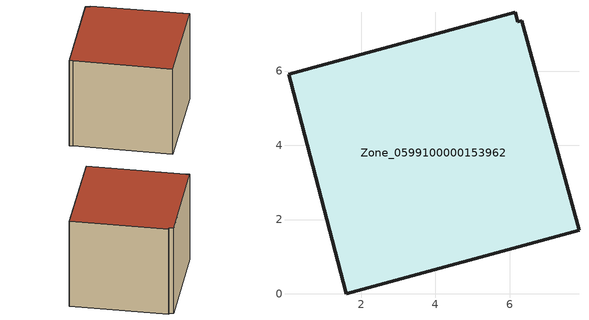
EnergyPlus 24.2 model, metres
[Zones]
Zone_0599100000153962
 floor ground (C_G): 0.1,5.71 0.04,5.91 6.15,7.59 6.22,7.33 6.33,7.35 7.87,1.71 1.6,0 z0
 wall outside (C_F): 6.15,7.59 0.04,5.91 0.1,5.71 1.6,0 7.87,1.71 6.33,7.35 6.22,7.33 6.15,7.59 z0:5.71
 roof outside (C_R): 0.04,5.91 0.1,5.71 1.6,0 7.87,1.71 6.33,7.35 6.22,7.33 6.15,7.59 z5.71
[BUILDING]
Pand.0599100000153962: North Axis=0; Terrain=City; Loads Convergence Tolerance Value=0.04; Temperature Convergence Tolerance Value=0.4; Solar Distribution=FullExterior; Maximum Number of Warmup Days=25; Minimum Number of Warmup Days=1
[Site:Location]
Rotterdam.The.Hague.AP_ZH_NLD Design_Conditions: Latitude=51.96; Longitude=4.45; Time Zone=1; Elevation=-4.5
[SITE:GROUNDTEMPERATURE:BUILDINGSURFACE]
18, 18, 18, 18, 18, 18, 18, 18, 18, 18, 18, 18
[MATERIAL] Thermal Absorptance=0.9; Solar Absorptance=0.7; Visible Absorptance=0.7
Name | Roughness | Thickness | Conductivity | Density | Specific Heat
G.TC.1946-1964 | MediumSmooth | 0.15 | 1 | 540 | 1210
F.TC.1946-1964 | Rough | 0.3 | 0.857143 | 1920 | 840
R.TC.1946-1964 | MediumRough | 0.2 | 0.235294 | 1500 | 1000
[CONSTRUCTION]
C_G: G.TC.1946-1964
C_F: F.TC.1946-1964
C_R: R.TC.1946-1964
[ZONE]
Zone_0599100000153962: Type=1; Multiplier=1; Ceiling Height=Autocalculate; Volume=Autocalculate; Floor Area=autocalculate; Part of Total Floor Area=Yes
[ZONEINFILTRATION:DESIGNFLOWRATE]
Infil_Zone_0599100000153962: Zone or ZoneList or Space or SpaceList=Zone_0599100000153962; Schedule=AlwaysOn; Design Flow Rate Calculation Method=Flow/Area; Flow Rate per Floor Area=0.003; Constant Term Coefficient=1; Temperature Term Coefficient=0; Velocity Term Coefficient=0; Velocity Squared Term Coefficient=0
[HVACTEMPLATE:ZONE:IDEALLOADSAIRSYSTEM]
Zone_0599100000153962: Maximum Heating Supply Air Temperature=50; Minimum Cooling Supply Air Temperature=13; Maximum Heating Supply Air Humidity Ratio=0.0156; Minimum Cooling Supply Air Humidity Ratio=0.0077; Heating Limit=NoLimit; Cooling Limit=NoLimit; Dehumidification Control Type=ConstantSensibleHeatRatio; Cooling Sensible Heat Ratio=0.7; Dehumidification Setpoint=60; Humidification Control Type=None; Humidification Setpoint=30; Outdoor Air Method=None; Outdoor Air Flow Rate per Person=0.00944; Outdoor Air Flow Rate per Zone Floor Area=0; Outdoor Air Flow Rate per Zone=0; Demand Controlled Ventilation Type=None; Outdoor Air Economizer Type=NoEconomizer; Heat Recovery Type=None; Sensible Heat Recovery Effectiveness=0.7; Latent Heat Recovery Effectiveness=0.65
[ZONECONTROL:THERMOSTAT]
ThermostatControl_Zone_0599100000153962: Zone or ZoneList=Zone_0599100000153962; Control Type Schedule=DualSetpointControlType; Control 1=Thermostat_Zone_0599100000153962; Temperature Difference Between Cutout And Setpoint=0
[THERMOSTATSETPOINT:DUALSETPOINT]
Thermostat_Zone_0599100000153962: Heating Setpoint Temperature Schedule=HeatingSetpoint_Zone_0599100000153962; Cooling Setpoint Temperature Schedule=CoolingSetpoint_Zone_0599100000153962
[SCHEDULE:COMPACT]
HeatingSetpoint_Zone_0599100000153962: Through: 12/31, For: AllDays, Until: 24:00, 21
CoolingSetpoint_Zone_0599100000153962: Through: 12/31, For: AllDays, Until: 24:00, 24
DualSetpointControlType: Through: 12/31, For: AllDays, Until: 24:00, 4
AlwaysOn: Through: 12/31, For: AllDays, Until: 24:00, 1
